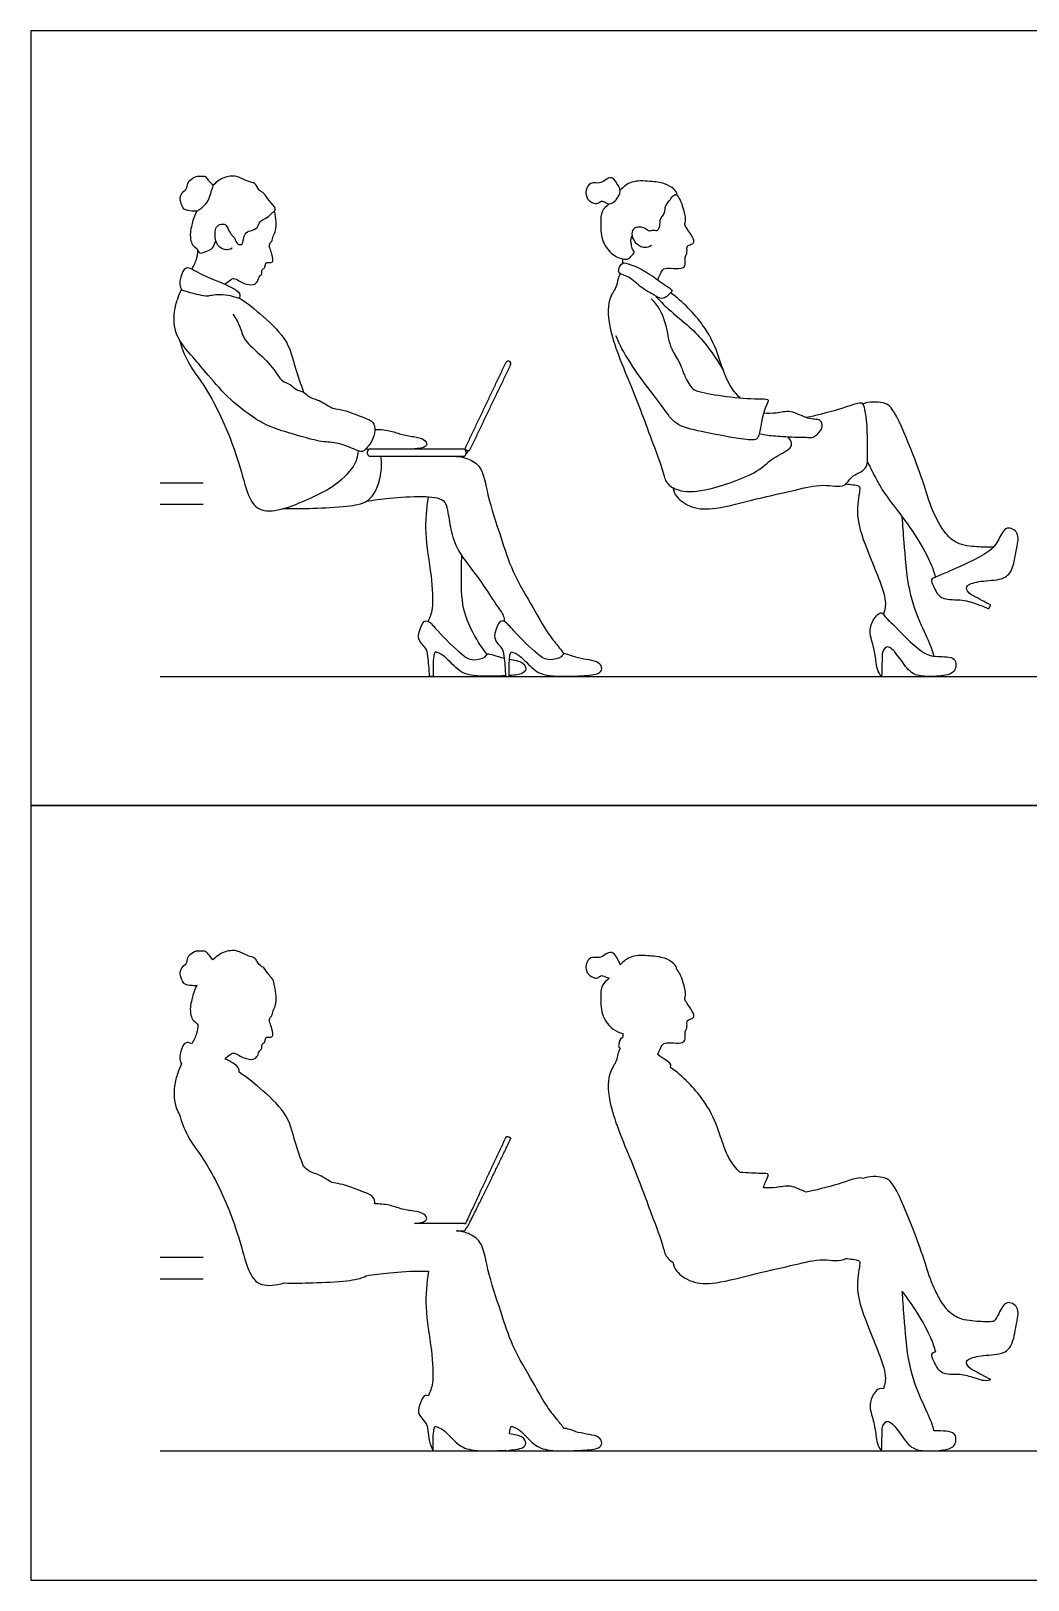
# Model space of a CAD drawing. Header units: millimetres. Extents: x 11.2 to 50.9, y -0.3 to 14.1.
# Drawn here: x 41.476 to 43.83, y 10.298 to 13.955 of the extents above; entities that cross this region are included whole.
import ezdxf

# ---------------------------------------------------------------- set-up
doc = ezdxf.new("R2010")
doc.units = ezdxf.units.MM
for name, color, linetype, true_color in [('AG-DIAGRAM', 7, 'Continuous', 0xfecc66), ('AG-GUIDE', 7, 'Continuous', 0xcccccc), ('AG-OUTLINE', 7, 'Continuous', 0x8000ff), ('AG-PEOPLE', 7, 'Continuous', 0x66ccff), ('X-VPRT', 6, 'Continuous', 0xff00ff)]:
    doc.layers.add(name, color=color, linetype=linetype, true_color=true_color)

msp = doc.modelspace()

# ---------------------------------------------------------------- linework, layer by layer
at = {"layer": 'AG-DIAGRAM'}
for p, q in [((41.781, 12.4315), (50.6202, 12.4315)), ((41.781, 10.6027), (50.6202, 10.6027))]:
    msp.add_line(p, q, dxfattribs=at)
at = {"layer": 'AG-GUIDE'}
for p, q in [((41.781, 12.8887), (41.8826, 12.8887)), ((41.781, 12.8379), (41.8826, 12.8379)), ((41.781, 11.0599), (41.8826, 11.0599)), ((41.781, 11.0091), (41.8826, 11.0091))]:
    msp.add_line(p, q, dxfattribs=at)
at = {"layer": 'AG-OUTLINE'}
for points, knots in [([(41.9058, 11.7622), (41.8935, 11.777), (41.8891, 11.7842), (41.8774, 11.782), (41.8654, 11.7847), (41.8516, 11.7738), (41.8448, 11.7676), (41.8444, 11.751), (41.83, 11.7444), (41.8258, 11.7278), (41.8318, 11.7183), (41.834, 11.704), (41.8571, 11.7021), (41.8647, 11.7013), (41.8678, 11.7021)], [-2.798865, -2.798865, -2.798865, -2.798865, -2.589715, -2.378954, -2.154084, -1.892546, -1.696083, -1.450245, -1.202572, -0.951558, -0.736657, -0.510656, -0.215125, 0, 0, 0, 0]), ([(42.0508, 11.701), (42.0516, 11.7127), (42.0367, 11.7263), (42.0275, 11.7442), (42.0138, 11.7492), (42.0065, 11.7689), (41.9875, 11.77), (41.9618, 11.7874), (41.9323, 11.7818), (41.9176, 11.7734), (41.9058, 11.7622)], [4.120557, 4.120557, 4.120557, 4.120557, 4.446181, 4.747718, 4.989794, 5.272696, 5.548179, 5.911003, 6.270861, 6.578581, 6.578581, 6.578581, 6.578581]), ([(42.8674, 11.7505), (42.867, 11.7541), (42.862, 11.7624), (42.8494, 11.7855), (42.8315, 11.7743), (42.819, 11.7652), (42.7963, 11.7712), (42.7846, 11.7507), (42.7879, 11.7293), (42.8023, 11.7207), (42.8148, 11.7174), (42.8225, 11.7281), (42.8301, 11.7228), (42.8413, 11.7188)], [-2.686647, -2.686647, -2.686647, -2.686647, -2.516637, -2.223893, -1.982934, -1.746493, -1.479623, -1.214273, -0.946756, -0.70878, -0.505631, -0.317463, -0.108926, -0.108926, -0.108926, -0.108926]), ([(43.0002, 11.7411), (43.002, 11.744), (42.9929, 11.7555), (42.9721, 11.7683), (42.9372, 11.7719), (42.8944, 11.7744), (42.8748, 11.759), (42.8674, 11.7505)], [3.543669, 3.543669, 3.543669, 3.543669, 3.761168, 4.061652, 4.416537, 4.807245, 5.137228, 5.137228, 5.137228, 5.137228]), ([(42.9565, 11.5384), (42.958, 11.5451), (42.9643, 11.5571), (42.9694, 11.5667), (42.9878, 11.5665), (43.0099, 11.5648), (43.0225, 11.5709), (43.0196, 11.5873), (43.022, 11.5962), (43.0256, 11.6036), (43.0247, 11.6134), (43.0253, 11.6199), (43.0355, 11.6226), (43.0429, 11.6276), (43.039, 11.6393), (43.0259, 11.6589), (43.0181, 11.6695), (43.0241, 11.6815), (43.0163, 11.7085), (43.0096, 11.7284), (43.0034, 11.7371), (43.0002, 11.7411)], [0, 0, 0, 0, 0.259422, 0.436145, 0.67137, 0.947214, 1.139076, 1.358908, 1.534412, 1.69634, 1.874405, 2.0094, 2.187875, 2.345729, 2.531599, 2.816322, 3.013933, 3.207466, 3.50844, 3.775463, 3.998527, 3.998527, 3.998527, 3.998527]), ([(42.8413, 11.7188), (42.8341, 11.712), (42.8218, 11.7028), (42.8207, 11.6708), (42.8228, 11.628), (42.8482, 11.5972), (42.8656, 11.59), (42.8737, 11.5884)], [5.626299, 5.626299, 5.626299, 5.626299, 5.900681, 6.218801, 6.601972, 6.962179, 7.252137, 7.252137, 7.252137, 7.252137]), ([(41.8678, 11.7021), (41.8604, 11.6876), (41.8561, 11.6684), (41.8518, 11.6513), (41.8528, 11.631), (41.8586, 11.6187), (41.8679, 11.6123), (41.8704, 11.6091)], [7.592966, 7.592966, 7.592966, 7.592966, 7.919144, 8.187779, 8.460796, 8.692413, 8.91946, 8.91946, 8.91946, 8.91946]), ([(41.9347, 11.528), (41.9379, 11.5321), (41.9463, 11.5383), (41.9544, 11.5442), (41.9681, 11.5365), (41.9789, 11.5298), (42.0016, 11.5247), (42.0126, 11.5359), (42.0146, 11.5483), (42.0235, 11.5524), (42.0195, 11.5635), (42.0289, 11.5662), (42.0291, 11.5753), (42.0324, 11.5819), (42.05, 11.5764), (42.0455, 11.6008), (42.04, 11.6127), (42.0382, 11.6242), (42.0462, 11.6297), (42.0472, 11.6429), (42.0552, 11.6555), (42.0558, 11.6764), (42.0533, 11.6929), (42.0508, 11.701)], [0, 0, 0, 0, 0.226782, 0.398443, 0.610187, 0.824725, 1.088949, 1.30188, 1.49905, 1.660059, 1.829807, 1.985311, 2.151052, 2.290423, 2.488334, 2.733273, 2.957853, 3.137365, 3.302343, 3.503838, 3.72273, 3.98063, 4.269764, 4.269764, 4.269764, 4.269764]), ([(41.8704, 11.6091), (41.87, 11.602), (41.868, 11.5879), (41.8605, 11.5716), (41.8556, 11.5642)], [-0.5582791, -0.5582791, -0.5582791, -0.5582791, -0.2947471, 0, 0, 0, 0]), ([(41.8556, 11.5642), (41.8504, 11.5666), (41.8384, 11.57), (41.8291, 11.5457), (41.8255, 11.528), (41.8313, 11.5165)], [-0.8840824, -0.8840824, -0.8840824, -0.8840824, -0.6822784, -0.3369994, 0, 0, 0, 0]), ([(42.8728, 11.5792), (42.8652, 11.5741), (42.8645, 11.5633), (42.8629, 11.5567), (42.8662, 11.5542), (42.8672, 11.5536)], [0.0406631, 0.0406631, 0.0406631, 0.0406631, 0.3154906, 0.5225651, 0.5929156, 0.5929156, 0.5929156, 0.5929156]), ([(42.8737, 11.5884), (42.8737, 11.5871), (42.8734, 11.5834), (42.8731, 11.581), (42.8728, 11.5792)], [-0.2046528, -0.2046528, -0.2046528, -0.2046528, -0.1364921, 0, 0, 0, 0]), ([(41.9677, 11.4968), (41.9685, 11.5097), (41.9555, 11.5183), (41.938, 11.5265), (41.9347, 11.528)], [-2.0355099, -2.0355099, -2.0355099, -2.0355099, -1.5821962, -1.4827288, -1.4827288, -1.4827288, -1.4827288]), ([(42.8672, 11.5536), (42.8652, 11.5492), (42.861, 11.54), (42.8596, 11.522), (42.839, 11.4962), (42.8354, 11.4221), (42.8958, 11.2848), (42.9382, 11.1692), (42.9687, 11.089), (42.9735, 11.0617), (42.9861, 11.0516), (42.9919, 11.0484)], [0, 0, 0, 0, 0.218848, 0.45389, 0.765098, 1.239363, 1.944727, 2.601038, 3.118783, 3.423543, 3.614621, 3.614621, 3.614621, 3.614621]), ([(42.9863, 11.5083), (42.9889, 11.5171), (42.9766, 11.5241), (42.9627, 11.534), (42.9565, 11.5384)], [2.1659323, 2.1659323, 2.1659323, 2.1659323, 2.5039584, 2.7630232, 2.7630232, 2.7630232, 2.7630232]), ([(41.8313, 11.5165), (41.828, 11.5093), (41.8223, 11.4938), (41.8125, 11.4632), (41.8136, 11.4233), (41.8241, 11.4018), (41.8261, 11.3983)], [-10.537594, -10.537594, -10.537594, -10.537594, -10.258062, -9.936358, -9.511859, -9.425991, -9.425991, -9.425991, -9.425991]), ([(42.1197, 11.2739), (42.1132, 11.2934), (42.0979, 11.3323), (42.0857, 11.3954), (42.0244, 11.454), (41.9878, 11.4836), (41.9677, 11.4968)], [-1.90844, -1.90844, -1.90844, -1.90844, -1.457495, -1.004192, -0.486564, 0, 0, 0, 0]), ([(43.1502, 11.2604), (43.1411, 11.2697), (43.1261, 11.2875), (43.1102, 11.325), (43.0943, 11.3773), (43.0657, 11.4348), (43.0153, 11.4875), (42.9863, 11.5083)], [7.195515, 7.195515, 7.195515, 7.195515, 7.469531, 7.691507, 7.980941, 8.479284, 9.072109, 9.072109, 9.072109, 9.072109]), ([(41.8261, 11.3983), (41.8317, 11.3807), (41.8437, 11.3427), (41.9044, 11.2677), (41.9623, 11.1309), (41.9811, 11.0502), (42.0051, 10.9925), (42.0452, 10.9922), (42.0685, 10.9979), (42.0734, 10.9993)], [0, 0, 0, 0, 0.426054, 0.98768, 1.689258, 2.221046, 2.637161, 3.034411, 3.140116, 3.140116, 3.140116, 3.140116]), ([(42.2884, 11.1858), (42.2884, 11.1922), (42.2848, 11.2052), (42.2621, 11.2138), (42.2067, 11.2354), (42.1866, 11.2337), (42.1614, 11.2546), (42.1318, 11.2608), (42.1246, 11.2711), (42.1197, 11.2739)], [-4.590207, -4.590207, -4.590207, -4.590207, -4.366512, -4.083918, -3.644322, -3.387614, -3.070437, -2.758461, -2.523872, -2.523872, -2.523872, -2.523872]), ([(43.2057, 11.2239), (43.2069, 11.2284), (43.2118, 11.2442), (43.2229, 11.2579), (43.1986, 11.2578), (43.1689, 11.2589), (43.1502, 11.2604)], [-4.0981314, -4.0981314, -4.0981314, -4.0981314, -4.0052299, -3.746954, -3.5074259, -3.1579275, -3.1579275, -3.1579275, -3.1579275]), ([(43.3066, 11.2138), (43.295, 11.2179), (43.2694, 11.2328), (43.2381, 11.2233), (43.2158, 11.2236), (43.2057, 11.2239)], [2.5765617, 2.5765617, 2.5765617, 2.5765617, 2.9218623, 3.2429331, 3.5099603, 3.5099603, 3.5099603, 3.5099603]), ([(43.4404, 11.2458), (43.4317, 11.2494), (43.4019, 11.2387), (43.3569, 11.2252), (43.3232, 11.217), (43.3066, 11.2138)], [5.0432212, 5.0432212, 5.0432212, 5.0432212, 5.3870494, 5.9262789, 6.0125894, 6.0125894, 6.0125894, 6.0125894]), ([(43.7489, 10.9082), (43.7377, 10.9075), (43.7155, 10.9077), (43.6663, 10.9121), (43.6333, 10.9382), (43.6028, 10.9947), (43.585, 11.0563), (43.5555, 11.1365), (43.5145, 11.2357), (43.4891, 11.251), (43.4549, 11.2516), (43.4404, 11.2458)], [0, 0, 0, 0, 0.333497, 0.726436, 1.090815, 1.541826, 1.999252, 2.545557, 3.127704, 3.426842, 3.818465, 3.818465, 3.818465, 3.818465]), ([(42.382, 11.14), (42.3858, 11.1403), (42.3958, 11.1409), (42.4055, 11.144), (42.4128, 11.1505), (42.4049, 11.1647), (42.379, 11.1688), (42.3495, 11.1736), (42.3226, 11.1843), (42.2985, 11.1861), (42.2884, 11.1858)], [-2.093294, -2.093294, -2.093294, -2.093294, -1.96731, -1.774583, -1.622125, -1.415819, -1.131928, -0.8411, -0.55828, -0.253716, -0.253716, -0.253716, -0.253716]), ([(42.7351, 10.6558), (42.7292, 10.6632), (42.716, 10.6801), (42.6924, 10.7086), (42.6613, 10.7661), (42.6108, 10.8501), (42.5861, 10.9312), (42.5529, 11.0278), (42.5436, 11.0972), (42.5098, 11.1171), (42.4903, 11.1219), (42.4805, 11.1223)], [-3.886153, -3.886153, -3.886153, -3.886153, -3.610915, -3.258565, -2.796029, -2.229744, -1.694776, -1.111432, -0.644722, -0.310121, 0, 0, 0, 0]), ([(42.9919, 11.0484), (42.9936, 11.041), (42.9983, 11.025), (43.0372, 10.9974), (43.0959, 10.9964), (43.1897, 11.0231), (43.279, 11.0415), (43.3428, 11.059), (43.3857, 11.0491), (43.4005, 11.0572)], [0, 0, 0, 0, 0.279253, 0.661965, 1.104418, 1.683532, 2.247614, 2.728439, 3.138172, 3.138172, 3.138172, 3.138172]), ([(43.4005, 11.0572), (43.4057, 11.0568), (43.4153, 11.055), (43.4329, 11.0538), (43.4336, 11.0385), (43.4195, 10.9793), (43.4539, 10.8935), (43.4765, 10.8373), (43.4969, 10.7823), (43.4922, 10.761), (43.4886, 10.7494)], [0, 0, 0, 0, 0.228097, 0.448604, 0.637748, 1.073556, 1.625981, 2.085169, 2.516431, 2.802733, 2.802733, 2.802733, 2.802733]), ([(42.0734, 10.9993), (42.0961, 10.9988), (42.1405, 10.9991), (42.2201, 11.0031), (42.2563, 11.0094), (42.2679, 11.0162)], [0, 0, 0, 0, 0.472935, 0.987868, 1.375868, 1.375868, 1.375868, 1.375868]), ([(42.2679, 11.0162), (42.286, 11.0193), (42.3224, 11.0242), (42.3802, 11.0281), (42.4102, 11.0271), (42.4147, 11.0268)], [0, 0, 0, 0, 0.425506, 0.932245, 1.025465, 1.025465, 1.025465, 1.025465]), ([(42.4147, 11.0268), (42.4104, 10.9987), (42.4045, 10.9414), (42.4232, 10.8436), (42.4277, 10.7639), (42.4185, 10.7423), (42.4144, 10.7324)], [-1.93631, -1.93631, -1.93631, -1.93631, -1.407487, -0.82817, -0.32538, 0, 0, 0, 0]), ([(43.6081, 10.6505), (43.6063, 10.6572), (43.6029, 10.6716), (43.5762, 10.7265), (43.546, 10.8044), (43.5381, 10.9194), (43.5345, 10.9592), (43.5332, 10.9793)], [0, 0, 0, 0, 0.260687, 0.693956, 1.233214, 1.842509, 2.287256, 2.287256, 2.287256, 2.287256]), ([(43.5332, 10.9793), (43.5452, 10.963), (43.5726, 10.9244), (43.6009, 10.8717), (43.6084, 10.8481), (43.6117, 10.8367)], [1.264284, 1.264284, 1.264284, 1.264284, 1.652742, 2.117012, 2.458504, 2.458504, 2.458504, 2.458504]), ([(43.7001, 10.7934), (43.6934, 10.7963), (43.6817, 10.8089), (43.6893, 10.8217), (43.7258, 10.8298), (43.7745, 10.8297), (43.7964, 10.8572), (43.8023, 10.9051), (43.8117, 10.942), (43.7773, 10.9613), (43.7627, 10.9288), (43.7541, 10.914), (43.7489, 10.9082)], [2.379189, 2.379189, 2.379189, 2.379189, 2.646624, 2.830777, 3.176017, 3.573404, 3.890529, 4.291406, 4.630872, 4.919749, 5.247645, 5.462275, 5.462275, 5.462275, 5.462275]), ([(43.6117, 10.8367), (43.6082, 10.8357), (43.5989, 10.8312), (43.6076, 10.8146), (43.6221, 10.7811), (43.6702, 10.7863), (43.7077, 10.7744), (43.7281, 10.7668), (43.742, 10.771), (43.728, 10.7785), (43.7141, 10.786), (43.7001, 10.7934)], [6.525238, 6.525238, 6.525238, 6.525238, 6.714649, 6.940163, 7.267383, 7.645932, 8.008489, 8.50948, 8.50948, 8.50948, 8.904427, 8.904427, 8.904427, 8.904427]), ([(42.4144, 10.7324), (42.4109, 10.7341), (42.4021, 10.7347), (42.3923, 10.7093), (42.389, 10.6879), (42.4097, 10.6703), (42.4123, 10.6589), (42.415, 10.6365), (42.4162, 10.6196), (42.4258, 10.6027), (42.4258, 10.6118), (42.4258, 10.621), (42.4258, 10.6301), (42.4259, 10.6364), (42.4262, 10.6494), (42.4289, 10.6573), (42.4304, 10.661), (42.4372, 10.6586), (42.4523, 10.6535), (42.4833, 10.6153), (42.5202, 10.6008), (42.5731, 10.6032), (42.5969, 10.6044)], [-8.775105, -8.775105, -8.775105, -8.775105, -8.59604, -8.310641, -8.047673, -7.764584, -7.528417, -7.528417, -7.092188, -7.092188, -7.092188, -6.792088, -6.792088, -6.792088, -6.540713, -6.344254, -6.344254, -6.344254, -6.082911, -5.691743, -5.324518, -4.829423, -4.829423, -4.829423, -4.829423]), ([(43.4886, 10.7494), (43.4783, 10.7518), (43.4665, 10.7402), (43.4525, 10.7122), (43.466, 10.6737), (43.4721, 10.6349), (43.4745, 10.6133), (43.4845, 10.6027), (43.4849, 10.6185), (43.4854, 10.6343), (43.4858, 10.6502)], [6.553038, 6.553038, 6.553038, 6.553038, 6.795195, 7.146565, 7.553052, 7.942367, 8.480332, 8.480332, 8.480332, 8.904427, 8.904427, 8.904427, 8.904427]), ([(42.6058, 10.6431), (42.6073, 10.6538), (42.6084, 10.6573), (42.61, 10.661), (42.6168, 10.6586), (42.6319, 10.6535), (42.6628, 10.6153), (42.6999, 10.6007), (42.7754, 10.6042), (42.8159, 10.6065), (42.8265, 10.6205), (42.8172, 10.6409), (42.7687, 10.6427), (42.7409, 10.6569), (42.7351, 10.6558)], [0.492535, 0.492535, 0.492535, 0.492535, 0.694268, 0.694268, 0.694268, 0.962625, 1.364292, 1.741373, 2.254571, 2.625113, 2.83835, 3.073139, 3.46623, 3.799694, 3.799694, 3.799694, 3.799694]), ([(43.4858, 10.6502), (43.4853, 10.6574), (43.4914, 10.6736), (43.5062, 10.6725), (43.5298, 10.6435), (43.5515, 10.6086), (43.5859, 10.6014), (43.6314, 10.6035), (43.6604, 10.6116), (43.6624, 10.651), (43.6305, 10.6492), (43.6081, 10.6505)], [2.379189, 2.379189, 2.379189, 2.379189, 2.653951, 2.84315, 3.197849, 3.606124, 3.931938, 4.343799, 4.692565, 4.989357, 5.326238, 5.326238, 5.326238, 5.326238]), ([(42.6054, 10.6048), (42.619, 10.6056), (42.6371, 10.6075), (42.647, 10.6205), (42.639, 10.6378), (42.6178, 10.641), (42.6058, 10.6431)], [-4.7682403, -4.7682403, -4.7682403, -4.7682403, -4.4638782, -4.2562156, -4.0275634, -3.7688396, -3.7688396, -3.7688396, -3.7688396]), ([(42.597, 10.6027), (42.5998, 10.6027), (42.6026, 10.6027), (42.6054, 10.6027), (42.6054, 10.6034), (42.6054, 10.6041), (42.6054, 10.6048)], [0, 0, 0, 0, 0.02750588, 0.02750588, 0.02750588, 0.05107452, 0.05107452, 0.05107452, 0.05107452])]:
    msp.add_open_spline(points, degree=3, knots=knots, dxfattribs=at)
for points, weights, knots in [([(42.5089, 11.1356), (42.5607, 11.2389), (42.6086, 11.3394), (42.6109, 11.3441), (42.598, 11.3444), (42.5501, 11.244), (42.502, 11.1393)], [0.860293850127, 1, 1, 0.707106781186, 1, 1, 0.854165621123], [-1.561988, -1.561988, -1.561988, -0.816909, -0.816909, -0.757699, -0.757699, -0.01262, -0.01262, -0.01262]), ([(42.5014, 11.1383), (42.4996, 11.14), (42.4972, 11.14), (42.4396, 11.14), (42.382, 11.14)], [0.853652161105, 0.857356626918, 1, 1, 1], [-0.8176778, -0.8176778, -0.8176778, -0.8024764, -0.8024764, -0.4245856, -0.4245856, -0.4245856]), ([(42.4805, 11.1223), (42.4889, 11.1223), (42.4972, 11.1223), (42.5032, 11.1223), (42.5032, 11.1284)], [1, 1, 1, 0.707106781187, 1], [-0.93753822, -0.93753822, -0.93753822, -0.88296807, -0.88296807, -0.85175456, -0.85175456, -0.85175456])]:
    msp.add_rational_spline(points, weights, degree=2, knots=knots, dxfattribs=at)
for points, degree in [([(42.502, 11.1393), (42.5017, 11.1387), (42.5014, 11.1383)], 2), ([(42.5032, 11.1284), (42.506, 11.13), (42.5089, 11.1356)], 2), ([(42.5969, 10.6044), (42.5969, 10.6038), (42.597, 10.6032), (42.597, 10.6027)], 3)]:
    msp.add_open_spline(points, degree=degree, dxfattribs=at)
at = {"layer": 'AG-PEOPLE'}
for points in [[(42.4258, 12.4315), (42.4174, 12.4315)], [(42.597, 12.4315), (42.6054, 12.4315)]]:
    msp.add_lwpolyline(points, dxfattribs=at)
for centre, radius, start, end in [((42.6028, 13.171), 0.00524, 64.4843, 154.4843), ((42.6039, 13.1704), 0.00524, 334.4843, 64.4843), ((42.2771, 12.9627), 0.00606, 90, 180), ((42.2771, 12.9572), 0.00606, 180, 270), ((42.4972, 12.9627), 0.00606, 0, 90), ((42.4972, 12.9572), 0.00606, 270, 0), ((42.5069, 12.9701), 0.00524, 154.4843, 244.4843), ((42.508, 12.9695), 0.00524, 244.4843, 334.4843)]:
    msp.add_arc(centre, radius, start, end, dxfattribs=at)
for points, knots in [([(41.8678, 13.5309), (41.8647, 13.5301), (41.8571, 13.5309), (41.834, 13.5328), (41.8318, 13.5471), (41.8258, 13.5566), (41.83, 13.5732), (41.8444, 13.5798), (41.8448, 13.5964), (41.8516, 13.6026), (41.8654, 13.6135), (41.8774, 13.6108), (41.8891, 13.613), (41.8953, 13.6028), (41.8995, 13.5975), (41.908, 13.5913), (41.9033, 13.5817), (41.8994, 13.5672), (41.8934, 13.5503), (41.8782, 13.5366), (41.871, 13.5318), (41.8678, 13.5309)], [0, 0, 0, 0, 0.19018, 0.451443, 0.651238, 0.84122, 1.063127, 1.282081, 1.499414, 1.673096, 1.904307, 2.103102, 2.289424, 2.474322, 2.629985, 2.798865, 2.970922, 3.194828, 3.438506, 3.696506, 3.889345, 3.889345, 3.889345, 3.889345]), ([(41.9512, 13.4424), (41.9396, 13.4366), (41.923, 13.4409), (41.9105, 13.4587), (41.9101, 13.4897), (41.921, 13.4992), (41.9373, 13.5012), (41.9421, 13.4832), (41.9542, 13.4691), (41.9583, 13.4659), (41.9599, 13.4535), (41.973, 13.4492), (41.9776, 13.4565), (41.9792, 13.4782), (41.9943, 13.4842), (42.0125, 13.4889), (42.0147, 13.5076), (42.0342, 13.5134), (42.0443, 13.526), (42.0507, 13.5287), (42.0559, 13.5377), (42.0367, 13.5551), (42.0275, 13.573), (42.0138, 13.578), (42.0065, 13.5977), (41.9875, 13.5988), (41.9618, 13.6162), (41.9323, 13.6106), (41.9176, 13.6022), (41.9058, 13.591)], [0, 0, 0, 0, 0.267534, 0.550234, 0.875001, 1.094786, 1.310321, 1.560348, 1.819405, 1.954552, 2.156797, 2.358025, 2.516969, 2.78848, 3.024675, 3.274817, 3.513489, 3.777584, 4.017757, 4.17354, 4.336685, 4.633677, 4.908701, 5.129491, 5.387519, 5.638779, 5.969701, 6.297918, 6.578581, 6.578581, 6.578581, 6.578581]), ([(42.8488, 13.5493), (42.8435, 13.5464), (42.8344, 13.5485), (42.8225, 13.5569), (42.8148, 13.5462), (42.8023, 13.5495), (42.7879, 13.5581), (42.7846, 13.5795), (42.7963, 13.6), (42.819, 13.594), (42.8315, 13.6031), (42.8494, 13.6143), (42.8633, 13.589), (42.8716, 13.5754), (42.8565, 13.5535), (42.8488, 13.5493)], [0, 0, 0, 0, 0.218675, 0.418333, 0.598489, 0.792989, 1.020833, 1.276961, 1.531013, 1.78652, 2.012895, 2.243595, 2.523875, 2.752009, 3.072537, 3.072537, 3.072537, 3.072537]), ([(42.941, 13.4487), (42.9301, 13.4421), (42.9109, 13.4449), (42.8981, 13.4617), (42.8936, 13.4813), (42.9043, 13.4948), (42.9208, 13.4925), (42.9317, 13.4866), (42.9366, 13.4825), (42.9465, 13.4867), (42.9571, 13.4818), (42.9625, 13.4999), (42.9601, 13.511), (42.9742, 13.525), (42.972, 13.5438), (42.9868, 13.5569), (42.9914, 13.5687), (43.005, 13.5691), (42.9929, 13.5843), (42.9721, 13.5971), (42.9372, 13.6007), (42.8944, 13.6032), (42.8748, 13.5878), (42.8674, 13.5793)], [0, 0, 0, 0, 0.279194, 0.552466, 0.809841, 1.033993, 1.268278, 1.477742, 1.618517, 1.804548, 1.982435, 2.214108, 2.416167, 2.665079, 2.915026, 3.171996, 3.379744, 3.549478, 3.766184, 4.065573, 4.419164, 4.808448, 5.137228, 5.137228, 5.137228, 5.137228]), ([(42.9565, 13.3672), (42.958, 13.3739), (42.9643, 13.3859), (42.9694, 13.3955), (42.9878, 13.3953), (43.0099, 13.3936), (43.0225, 13.3997), (43.0196, 13.4161), (43.022, 13.425), (43.0256, 13.4324), (43.0247, 13.4422), (43.0253, 13.4487), (43.0355, 13.4514), (43.0429, 13.4564), (43.039, 13.4681), (43.0259, 13.4877), (43.0181, 13.4983), (43.0241, 13.5103), (43.0163, 13.5373), (43.0096, 13.5572), (43.0034, 13.5659), (43.0002, 13.5699)], [0, 0, 0, 0, 0.259422, 0.436145, 0.67137, 0.947214, 1.139076, 1.358908, 1.534412, 1.69634, 1.874405, 2.0094, 2.187875, 2.345729, 2.531599, 2.816322, 3.013933, 3.207466, 3.50844, 3.775463, 3.998527, 3.998527, 3.998527, 3.998527]), ([(42.8413, 13.5476), (42.8341, 13.5408), (42.8218, 13.5316), (42.8207, 13.4996), (42.8228, 13.4568), (42.8482, 13.426), (42.8714, 13.4164), (42.8877, 13.4162), (42.8935, 13.4249), (42.9035, 13.4323), (42.8946, 13.44), (42.8942, 13.4521), (42.8914, 13.4607), (42.8943, 13.4692), (42.8961, 13.4727)], [5.626299, 5.626299, 5.626299, 5.626299, 5.897255, 6.211403, 6.589789, 6.945497, 7.231835, 7.448533, 7.631708, 7.811476, 7.98353, 8.180869, 8.371177, 8.510224, 8.510224, 8.510224, 8.510224]), ([(41.8678, 13.5309), (41.8604, 13.5164), (41.8561, 13.4972), (41.8518, 13.4801), (41.8528, 13.4598), (41.8588, 13.4473), (41.8718, 13.4385), (41.8731, 13.4302), (41.8813, 13.4315), (41.9034, 13.4394), (41.9082, 13.4472), (41.9127, 13.4608)], [7.592966, 7.592966, 7.592966, 7.592966, 7.926036, 8.200348, 8.479135, 8.715646, 8.962237, 9.123817, 9.2865, 9.590967, 9.830987, 9.830987, 9.830987, 9.830987]), ([(41.9347, 13.3568), (41.9379, 13.3609), (41.9463, 13.3671), (41.9544, 13.373), (41.9681, 13.3653), (41.9789, 13.3586), (42.0016, 13.3535), (42.0126, 13.3647), (42.0146, 13.3771), (42.0235, 13.3812), (42.0195, 13.3923), (42.0289, 13.395), (42.0291, 13.4041), (42.0324, 13.4107), (42.05, 13.4052), (42.0455, 13.4296), (42.04, 13.4415), (42.0382, 13.453), (42.0462, 13.4585), (42.0472, 13.4717), (42.0552, 13.4843), (42.0558, 13.5052), (42.0533, 13.5217), (42.0508, 13.5298)], [0, 0, 0, 0, 0.226782, 0.398443, 0.610187, 0.824725, 1.088949, 1.30188, 1.49905, 1.660059, 1.829807, 1.985311, 2.151052, 2.290423, 2.488334, 2.733273, 2.957853, 3.137365, 3.302343, 3.503838, 3.72273, 3.98063, 4.269764, 4.269764, 4.269764, 4.269764]), ([(41.8556, 13.393), (41.8605, 13.4004), (41.868, 13.4167), (41.87, 13.4308), (41.8704, 13.4379)], [0, 0, 0, 0, 0.2947471, 0.5582791, 0.5582791, 0.5582791, 0.5582791]), ([(41.8313, 13.3453), (41.8255, 13.3568), (41.8291, 13.3745), (41.8406, 13.4045), (41.8766, 13.3786), (41.9417, 13.3563), (41.9734, 13.3353), (41.968, 13.3216), (41.9464, 13.3346), (41.903, 13.3334), (41.8928, 13.3276), (41.8508, 13.3381), (41.8354, 13.3428), (41.8313, 13.3453)], [0, 0, 0, 0, 0.288785, 0.584665, 0.937333, 1.460703, 1.805332, 1.964494, 2.24422, 2.636143, 2.847597, 3.235011, 3.509663, 3.509663, 3.509663, 3.509663]), ([(42.8753, 13.4078), (42.8652, 13.4029), (42.8645, 13.3921), (42.862, 13.382), (42.8905, 13.3759), (42.9172, 13.3478), (42.9466, 13.3328), (42.9655, 13.3211), (42.9774, 13.3285), (42.9864, 13.3372), (42.9927, 13.3437), (42.9713, 13.3559), (42.9383, 13.3813), (42.9016, 13.4016), (42.8815, 13.4072), (42.8753, 13.4078)], [0, 0, 0, 0, 0.223806, 0.392438, 0.687581, 1.068925, 1.418527, 1.685821, 1.895199, 2.111915, 2.256269, 2.520251, 2.922087, 3.317464, 3.617629, 3.617629, 3.617629, 3.617629]), ([(42.8728, 13.408), (42.8731, 13.4098), (42.8734, 13.4122), (42.8737, 13.4159), (42.8737, 13.4172)], [0, 0, 0, 0, 0.1364921, 0.2046528, 0.2046528, 0.2046528, 0.2046528]), ([(42.8672, 13.3824), (42.8652, 13.378), (42.861, 13.3688), (42.8596, 13.3508), (42.839, 13.325), (42.8354, 13.2509), (42.8958, 13.1136), (42.9382, 12.998), (42.9687, 12.9178), (42.9742, 12.8869), (43.0075, 12.8668), (43.0682, 12.8663), (43.1942, 12.911), (43.2212, 12.9449), (43.2639, 12.9644), (43.2758, 12.9792), (43.2679, 12.9919), (43.2631, 12.9974)], [0, 0, 0, 0, 0.218848, 0.45389, 0.765098, 1.239363, 1.944727, 2.601038, 3.118783, 3.423543, 3.748396, 4.200009, 4.854204, 5.23978, 5.619753, 5.855085, 6.047943, 6.047943, 6.047943, 6.047943]), ([(41.953, 13.2869), (41.9588, 13.2778), (41.971, 13.2591), (41.9777, 13.2222), (42.0233, 13.1897), (42.0568, 13.1476), (42.069, 13.127), (42.0895, 13.1221), (42.1009, 13.1074), (42.1213, 13.1046), (42.1318, 13.0896), (42.1614, 13.0834), (42.1866, 13.0625), (42.2067, 13.0642), (42.2621, 13.0426), (42.2855, 13.0337), (42.2906, 13.0118), (42.2818, 12.9868), (42.2717, 12.9741), (42.2592, 12.9591), (42.2404, 12.9676), (42.2018, 12.9842), (42.1609, 12.9846), (42.1139, 12.9983), (42.0415, 13.0186), (42.0008, 13.0425), (41.9464, 13.0825), (41.8944, 13.1426), (41.86, 13.1843), (41.8141, 13.2341), (41.8125, 13.292), (41.8223, 13.3226), (41.828, 13.3381), (41.8313, 13.3453)], [0, 0, 0, 0, 0.326349, 0.665049, 1.091538, 1.514343, 1.785242, 2.034583, 2.276015, 2.523872, 2.758461, 3.070437, 3.387614, 3.644322, 4.083918, 4.366512, 4.617363, 4.908332, 5.145168, 5.375862, 5.616821, 5.987725, 6.351989, 6.755716, 7.249009, 7.644401, 8.112107, 8.622397, 9.049567, 9.511859, 9.936358, 10.258062, 10.537594, 10.537594, 10.537594, 10.537594]), ([(41.9677, 13.3256), (41.9878, 13.3124), (42.0244, 13.2828), (42.0857, 13.2242), (42.0979, 13.1611), (42.1132, 13.1222), (42.1197, 13.1027)], [0, 0, 0, 0, 0.486564, 1.004192, 1.457495, 1.90844, 1.90844, 1.90844, 1.90844]), ([(42.9406, 13.3234), (42.9521, 13.3103), (42.9732, 13.2829), (42.9811, 13.2209), (42.9926, 13.1968), (43.0109, 13.1668), (43.0189, 13.1405), (43.0292, 13.1234), (43.0382, 13.1079), (43.0624, 13.1017), (43.1281, 13.0894), (43.1947, 13.0865), (43.2229, 13.0867), (43.2049, 13.0644), (43.1966, 13.0011), (43.1879, 12.9878), (43.1419, 12.9929), (43.0607, 13.0092), (42.9964, 13.0235), (42.9688, 13.068), (42.9084, 13.1422), (42.8677, 13.2101), (42.8607, 13.2276), (42.8574, 13.2356)], [0, 0, 0, 0, 0.413869, 0.856521, 1.155563, 1.490289, 1.792821, 2.046564, 2.275855, 2.546917, 3.022652, 3.507426, 3.746954, 4.00523, 4.469411, 4.672497, 5.036835, 5.575969, 6.027499, 6.426288, 6.99674, 7.503601, 7.796362, 7.796362, 7.796362, 7.796362]), ([(42.9505, 13.3301), (42.9605, 13.3193), (42.9803, 13.298), (43.0333, 13.2559), (43.0678, 13.2198), (43.0993, 13.1748), (43.112, 13.1509)], [0, 0, 0, 0, 0.38131, 0.844048, 1.257254, 1.773003, 1.773003, 1.773003, 1.773003]), ([(43.1502, 13.0892), (43.1411, 13.0985), (43.1174, 13.1267), (43.0989, 13.1969), (43.0657, 13.2636), (43.0153, 13.3163), (42.9863, 13.3371)], [7.195515, 7.195515, 7.195515, 7.195515, 7.469531, 7.980941, 8.479284, 9.072109, 9.072109, 9.072109, 9.072109]), ([(41.8261, 13.2271), (41.8317, 13.2095), (41.8437, 13.1715), (41.9044, 13.0965), (41.9623, 12.9597), (41.9811, 12.879), (42.0051, 12.8213), (42.0617, 12.8208), (42.1276, 12.8483), (42.1888, 12.8768), (42.2421, 12.9242), (42.2478, 12.9511), (42.2498, 12.9636)], [0, 0, 0, 0, 0.426054, 0.98768, 1.689258, 2.221046, 2.637161, 3.034411, 3.519596, 4.00035, 4.470855, 4.824363, 4.824363, 4.824363, 4.824363]), ([(42.9919, 12.8772), (42.9936, 12.8698), (42.9983, 12.8538), (43.0372, 12.8262), (43.0959, 12.8252), (43.1897, 12.8519), (43.279, 12.8703), (43.3428, 12.8878), (43.4001, 12.8746), (43.41, 12.9063), (43.454, 12.9184), (43.4502, 12.9604), (43.4522, 13.013), (43.4456, 13.0647), (43.4388, 13.0808), (43.4019, 13.0675), (43.3569, 13.054), (43.3232, 13.0458), (43.3066, 13.0426)], [0, 0, 0, 0, 0.273794, 0.649024, 1.082827, 1.650621, 2.203676, 2.6751, 3.076824, 3.369611, 3.723502, 4.064149, 4.49687, 4.908301, 5.10631, 5.427761, 5.931896, 6.012589, 6.012589, 6.012589, 6.012589]), ([(43.1954, 13.0049), (43.2004, 13.0036), (43.2121, 13.0008), (43.2518, 12.9982), (43.2792, 12.9962), (43.2934, 12.9969), (43.3103, 12.9962), (43.3226, 12.9935), (43.3489, 13.0168), (43.3415, 13.0415), (43.3121, 13.0361), (43.2706, 13.0619), (43.2381, 13.0521), (43.2158, 13.0524), (43.2057, 13.0527)], [0.02412, 0.02412, 0.02412, 0.02412, 0.231422, 0.579818, 0.906095, 1.178699, 1.38791, 1.584913, 1.818006, 2.16931, 2.542161, 2.921862, 3.242933, 3.50996, 3.50996, 3.50996, 3.50996]), ([(43.7489, 12.737), (43.7377, 12.7363), (43.7155, 12.7365), (43.6663, 12.7409), (43.6333, 12.767), (43.6028, 12.8235), (43.585, 12.8851), (43.5555, 12.9653), (43.5145, 13.0645), (43.4891, 13.0798), (43.4549, 13.0804), (43.4404, 13.0746)], [0, 0, 0, 0, 0.333497, 0.726436, 1.090815, 1.541826, 1.999252, 2.545557, 3.127704, 3.426842, 3.818465, 3.818465, 3.818465, 3.818465]), ([(42.2884, 13.0146), (42.2985, 13.0149), (42.3226, 13.0131), (42.3495, 13.0024), (42.379, 12.9976), (42.4049, 12.9935), (42.4128, 12.9793), (42.4055, 12.9728), (42.3958, 12.9697), (42.3858, 12.9691), (42.382, 12.9688)], [0.253716, 0.253716, 0.253716, 0.253716, 0.55828, 0.8411, 1.131928, 1.415819, 1.622125, 1.774583, 1.96731, 2.093294, 2.093294, 2.093294, 2.093294]), ([(42.0734, 12.8281), (42.0961, 12.8276), (42.1405, 12.8279), (42.2206, 12.8319), (42.2704, 12.8407), (42.2929, 12.8708), (42.3044, 12.9117), (42.3042, 12.9381), (42.3024, 12.9511)], [0, 0, 0, 0, 0.472935, 0.987868, 1.384615, 1.719043, 2.089371, 2.44938, 2.44938, 2.44938, 2.44938]), ([(42.4805, 12.9511), (42.4903, 12.9507), (42.5098, 12.9459), (42.5436, 12.926), (42.5529, 12.8566), (42.5861, 12.76), (42.6108, 12.6789), (42.6613, 12.5949), (42.6924, 12.5374), (42.716, 12.5089), (42.7292, 12.492), (42.7351, 12.4846)], [0, 0, 0, 0, 0.310121, 0.644722, 1.111432, 1.694776, 2.229744, 2.796029, 3.258565, 3.610915, 3.886153, 3.886153, 3.886153, 3.886153]), ([(43.4513, 12.9385), (43.4549, 12.9309), (43.4625, 12.9155), (43.4859, 12.8693), (43.5219, 12.8239), (43.5695, 12.7589), (43.6009, 12.7005), (43.6084, 12.6769), (43.6117, 12.6655)], [0, 0, 0, 0, 0.287184, 0.690523, 1.133732, 1.652742, 2.117012, 2.458504, 2.458504, 2.458504, 2.458504]), ([(43.4005, 12.886), (43.4057, 12.8856), (43.4153, 12.8838), (43.4329, 12.8826), (43.4336, 12.8673), (43.4195, 12.8081), (43.4539, 12.7223), (43.4765, 12.6661), (43.4969, 12.6111), (43.4922, 12.5898), (43.4886, 12.5782)], [0, 0, 0, 0, 0.228097, 0.448604, 0.637748, 1.073556, 1.625981, 2.085169, 2.516431, 2.802733, 2.802733, 2.802733, 2.802733]), ([(42.2679, 12.845), (42.286, 12.8481), (42.3224, 12.853), (42.3977, 12.8581), (42.4535, 12.8526), (42.4604, 12.8229), (42.4667, 12.7767), (42.4819, 12.7258), (42.5356, 12.6629), (42.5724, 12.6028), (42.5927, 12.5763), (42.5936, 12.5657), (42.5941, 12.5611)], [0, 0, 0, 0, 0.425506, 0.932245, 1.335795, 1.621313, 2.009823, 2.426684, 2.94992, 3.438131, 3.756346, 3.969624, 3.969624, 3.969624, 3.969624]), ([(42.4144, 12.5612), (42.4185, 12.5711), (42.4277, 12.5927), (42.4232, 12.6724), (42.4045, 12.7702), (42.4104, 12.8275), (42.4147, 12.8556)], [0, 0, 0, 0, 0.32538, 0.82817, 1.407487, 1.93631, 1.93631, 1.93631, 1.93631]), ([(43.6081, 12.4793), (43.6063, 12.486), (43.6029, 12.5004), (43.5762, 12.5553), (43.546, 12.6332), (43.5381, 12.7482), (43.5345, 12.788), (43.5332, 12.8081)], [0, 0, 0, 0, 0.260687, 0.693956, 1.233214, 1.842509, 2.287256, 2.287256, 2.287256, 2.287256]), ([(43.7001, 12.6222), (43.6934, 12.6251), (43.6817, 12.6377), (43.6893, 12.6505), (43.7258, 12.6586), (43.7745, 12.6585), (43.7964, 12.686), (43.8023, 12.7339), (43.8117, 12.7708), (43.7773, 12.7901), (43.7601, 12.7519), (43.7407, 12.7213), (43.6413, 12.6788), (43.6223, 12.67), (43.6117, 12.6655)], [2.379189, 2.379189, 2.379189, 2.379189, 2.646624, 2.830777, 3.176017, 3.573404, 3.890529, 4.291406, 4.630872, 4.919749, 5.247645, 5.60784, 6.189313, 6.525238, 6.525238, 6.525238, 6.525238]), ([(42.5531, 12.4834), (42.5387, 12.5012), (42.5146, 12.5418), (42.4913, 12.599), (42.4924, 12.6756), (42.493, 12.7079), (42.4932, 12.7164)], [0, 0, 0, 0, 0.474782, 0.928691, 1.467472, 1.66695, 1.66695, 1.66695, 1.66695]), ([(43.6117, 12.6655), (43.6082, 12.6645), (43.5989, 12.66), (43.6076, 12.6434), (43.6221, 12.6099), (43.6702, 12.6151), (43.7077, 12.6032), (43.7281, 12.5956), (43.7377, 12.5912)], [6.525238, 6.525238, 6.525238, 6.525238, 6.714649, 6.940163, 7.267383, 7.645932, 8.008489, 8.331762, 8.331762, 8.331762, 8.331762]), ([(43.4858, 12.479), (43.4853, 12.4862), (43.4914, 12.5024), (43.5062, 12.5013), (43.5298, 12.4723), (43.5515, 12.4374), (43.5859, 12.4302), (43.6314, 12.4323), (43.6604, 12.4404), (43.6624, 12.4798), (43.6118, 12.4769), (43.5758, 12.4859), (43.5101, 12.5569), (43.4937, 12.5699), (43.4873, 12.5804), (43.4823, 12.5845), (43.4665, 12.569), (43.4525, 12.541), (43.466, 12.5025), (43.4721, 12.4637), (43.4745, 12.4421), (43.4845, 12.4315), (43.4849, 12.4473), (43.4854, 12.4631), (43.4858, 12.479)], [2.379189, 2.379189, 2.379189, 2.379189, 2.646624, 2.830777, 3.176017, 3.573404, 3.890529, 4.291406, 4.630872, 4.919749, 5.247645, 5.60784, 6.189313, 6.525238, 6.525238, 6.714649, 6.940163, 7.267383, 7.645932, 8.008489, 8.50948, 8.50948, 8.50948, 8.904427, 8.904427, 8.904427, 8.904427]), ([(42.4174, 12.4315), (42.4162, 12.4484), (42.415, 12.4653), (42.4123, 12.4877), (42.4097, 12.4991), (42.389, 12.5167), (42.3923, 12.5381), (42.4021, 12.5636), (42.4171, 12.5625), (42.437, 12.5366), (42.4926, 12.4822), (42.517, 12.4675), (42.55, 12.4751), (42.5537, 12.4897), (42.5736, 12.4793), (42.5935, 12.4742)], [7.119694, 7.119694, 7.119694, 7.119694, 7.532385, 7.532385, 7.770845, 8.056683, 8.322204, 8.610374, 8.793012, 9.117111, 9.633231, 9.977213, 10.28522, 10.463051, 10.799827, 10.799827, 10.799827, 10.799827]), ([(42.6054, 12.4315), (42.6054, 12.4406), (42.6054, 12.4498), (42.6054, 12.4589), (42.6055, 12.4652), (42.6057, 12.4782), (42.6084, 12.4861), (42.61, 12.4898), (42.6168, 12.4874), (42.6319, 12.4823), (42.6628, 12.4441), (42.6999, 12.4295), (42.7754, 12.433), (42.8159, 12.4353), (42.8265, 12.4493), (42.8172, 12.4697), (42.7682, 12.4715), (42.7333, 12.4897), (42.7296, 12.4751), (42.6966, 12.4675), (42.6722, 12.4822), (42.6165, 12.5366), (42.5967, 12.5625), (42.5817, 12.5636), (42.5719, 12.5381), (42.5686, 12.5167), (42.5893, 12.4991), (42.5919, 12.4877), (42.5946, 12.4653), (42.5958, 12.4484), (42.597, 12.4315)], [0.027506, 0.027506, 0.027506, 0.027506, 0.327606, 0.327606, 0.327606, 0.578981, 0.77544, 0.77544, 0.77544, 1.036783, 1.427951, 1.795176, 2.294959, 2.655816, 2.863478, 3.09213, 3.474947, 3.808484, 3.984606, 4.289651, 4.630326, 5.141482, 5.462466, 5.643347, 5.928746, 6.191715, 6.474803, 6.710971, 6.710971, 7.119694, 7.119694, 7.119694, 7.119694]), ([(42.5969, 12.4332), (42.5731, 12.432), (42.5202, 12.4296), (42.4833, 12.4441), (42.4523, 12.4823), (42.4372, 12.4874), (42.4304, 12.4898), (42.4289, 12.4861), (42.4262, 12.4782), (42.4259, 12.4652), (42.4258, 12.4589), (42.4258, 12.4498), (42.4258, 12.4406), (42.4258, 12.4315)], [4.829423, 4.829423, 4.829423, 4.829423, 5.324518, 5.691743, 6.082911, 6.344254, 6.344254, 6.344254, 6.540713, 6.792088, 6.792088, 6.792088, 7.092188, 7.092188, 7.092188, 7.092188]), ([(42.6058, 12.4719), (42.6178, 12.4698), (42.639, 12.4666), (42.647, 12.4493), (42.6371, 12.4363), (42.619, 12.4344), (42.6054, 12.4336)], [3.7688396, 3.7688396, 3.7688396, 3.7688396, 4.0275634, 4.2562156, 4.4638782, 4.7682403, 4.7682403, 4.7682403, 4.7682403])]:
    msp.add_open_spline(points, degree=3, knots=knots, dxfattribs=at)
for points, degree in [([(42.5022, 12.9723), (42.5501, 13.0728), (42.598, 13.1732)], 2), ([(42.6086, 13.1682), (42.5607, 13.0677), (42.5127, 12.9673)], 2), ([(42.605, 13.1757), (42.6056, 13.1754), (42.6061, 13.1752)], 2), ([(42.2735, 12.9675), (42.271, 12.9676), (42.2685, 12.9677), (42.2661, 12.9678)], 3), ([(42.2711, 12.9572), (42.2711, 12.96), (42.2711, 12.9627)], 2), ([(42.2771, 12.9688), (42.3871, 12.9688), (42.4972, 12.9688)], 2), ([(42.4972, 12.9511), (42.3871, 12.9511), (42.2771, 12.9511)], 2), ([(42.5014, 12.9671), (42.5017, 12.9675), (42.502, 12.9681)], 2), ([(42.5032, 12.9572), (42.506, 12.9588), (42.5089, 12.9644)], 2), ([(42.5032, 12.9627), (42.5032, 12.96), (42.5032, 12.9572)], 2), ([(42.5057, 12.9648), (42.5052, 12.9651), (42.5046, 12.9654)], 2), ([(43.742, 12.5998), (43.728, 12.6073), (43.7141, 12.6148), (43.7001, 12.6222)], 3), ([(43.7377, 12.5912), (43.7391, 12.5941), (43.7406, 12.5969), (43.742, 12.5998)], 3)]:
    msp.add_open_spline(points, degree=degree, dxfattribs=at)
at = {"layer": 'X-VPRT'}
for points in [[(41.4762, 13.9555), (41.4762, 12.1267), (50.925, 12.1267), (50.925, 13.9555)], [(41.4762, 12.1267), (41.4762, 10.2979), (50.925, 10.2979), (50.925, 12.1267)]]:
    msp.add_lwpolyline(points, close=True, dxfattribs=at)

doc.saveas('drawing.dxf')
